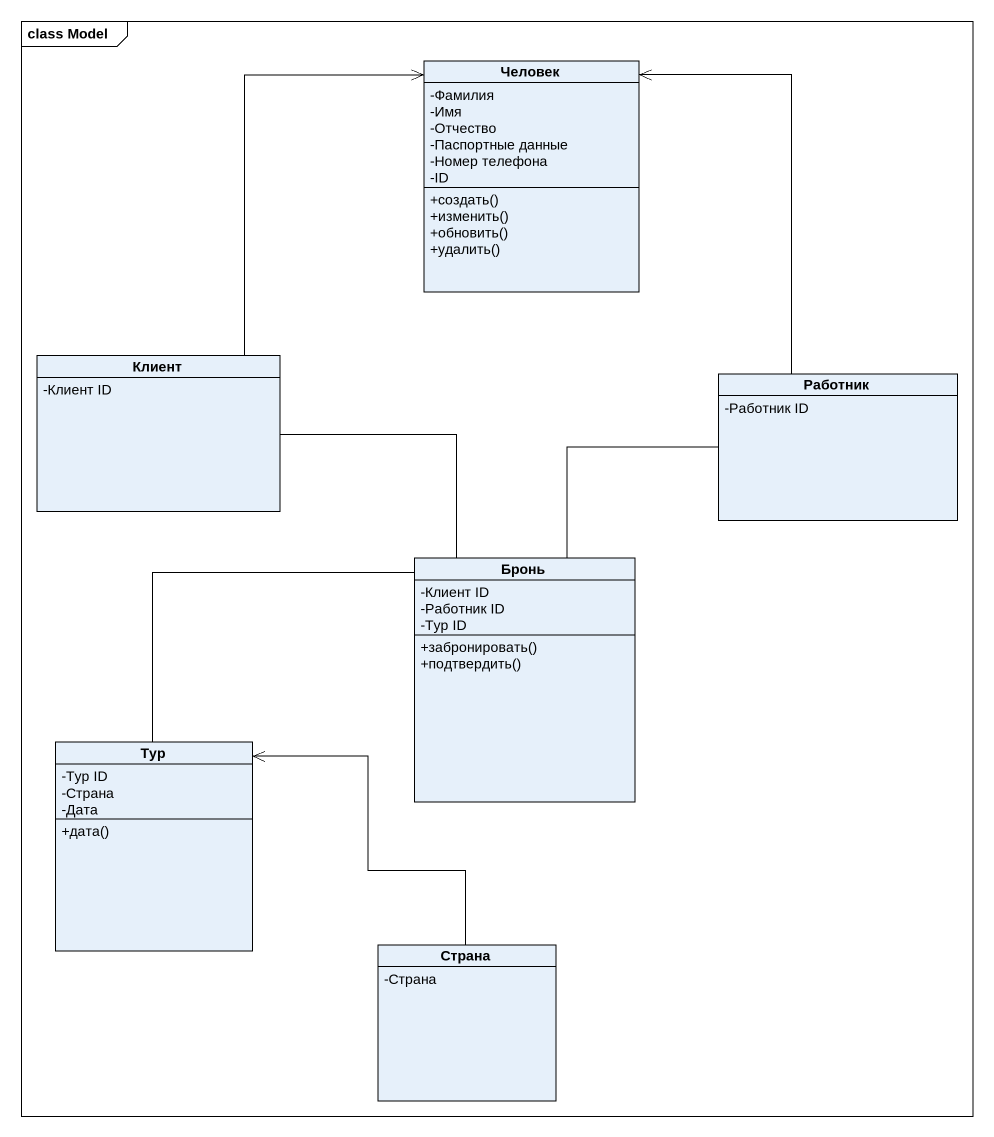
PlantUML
@startuml
mainframe class Model
hide circle
hide empty members
skinparam classAttributeIconSize 0
class Человек {
  -Фамилия
  -Имя
  -Отчество
  -Паспортные данные
  -Номер телефона
  -ID
  +создать()
  +изменить()
  +обновить()
  +удалить()
}
class Клиент {
  -Клиент ID
}
class Работник {
  -Работник ID
}
class Бронь {
  -Клиент ID
  -Работник ID
  -Тур ID
  +забронировать()
  +подтвердить()
}
class Тур {
  -Тур ID
  -Страна
  -Дата
  +дата()
}
class Страна {
  -Страна
}
Клиент -up-> Человек
Клиент -- Бронь
Работник -up-> Человек
Работник -- Бронь
Тур -right- Бронь
Страна -left-> Тур
@enduml
